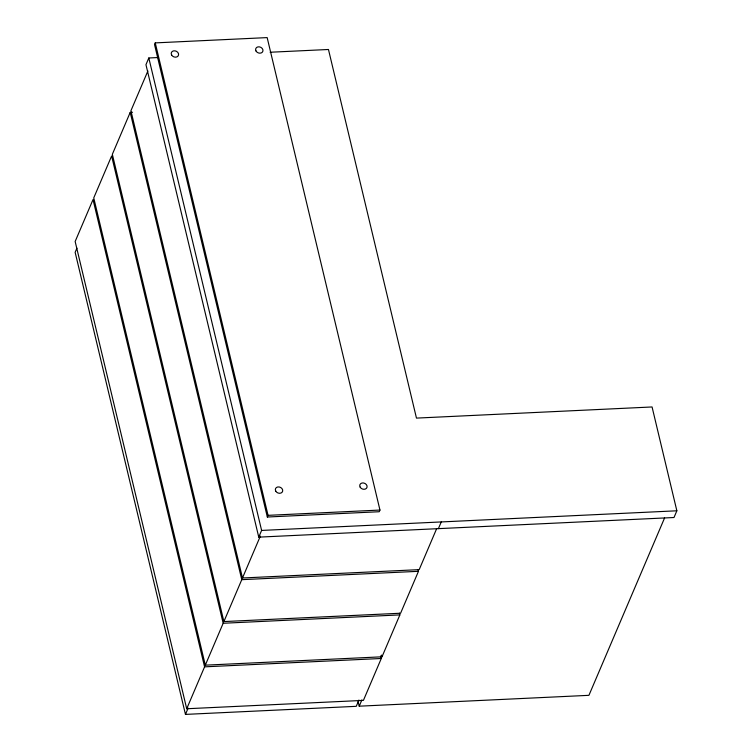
<?xml version="1.0" encoding="UTF-8"?>
<svg xmlns="http://www.w3.org/2000/svg" width="752" height="752" viewBox="0 0 752 752"><rect width="100%" height="100%" fill="white"/><g stroke="black" fill="none" stroke-linecap="round" stroke-linejoin="round"><path stroke-width="1.13" d="M158.146 57.537L148.811 57.979L145.954 64.681L258.754 537.135L673.999 517.508L676.856 510.796L652.069 406.964L416.467 418.103L328.464 49.482L270.137 52.245M155.25 42.892L154.536 44.565L267.336 517.019L379.243 511.727L379.957 510.053L267.157 37.6L155.25 42.892L268.05 515.346L267.336 517.019M132.549 112.292L130.209 112.405L112.339 154.32L223.889 621.575L400.59 613.228L418.469 571.313L418.056 569.584M147.89 70.97L130.923 110.732L242.482 577.987L419.184 569.64L436.602 528.797M76.93 248.141L75.144 252.334L185.462 714.4L356.269 706.325L358.948 700.037M258.754 537.135L261.611 530.433L148.811 57.979M186.712 708.751L204.582 666.845L93.032 199.581L75.153 241.495L186.712 708.751L363.413 700.394L381.283 658.489L380.672 655.894M205.305 665.163L223.175 623.258L111.625 155.993L93.746 197.908L205.305 665.163L382.007 656.806L399.876 614.901L399.462 613.171M223.889 621.575L241.768 579.67L130.209 112.405M242.482 577.987L260.361 536.082M185.462 714.4L188.141 708.111M664.58 517.968L588.929 695.327L359.212 706.184L361.9 699.896M438.397 528.647L441.255 521.935M268.05 515.346L379.957 510.053M261.611 530.433L676.856 510.796M241.768 579.67L418.469 571.313M223.175 623.258L399.876 614.901M204.582 666.845L381.283 658.489M381.593 655.077L382.007 656.806M358.131 701.625L359.212 706.184M256 50.986A3.798 3.074 23.1 0 0 262.392 52.132A3.798 3.074 23.1 0 0 259.496 46.878A3.798 3.074 23.1 0 0 256 50.986M360.123 487.099A3.798 3.074 23.1 0 0 366.515 488.245A3.798 3.074 23.1 0 0 363.62 482.991A3.798 3.074 23.1 0 0 360.123 487.099M275.73 491.094A3.798 3.074 23.1 0 0 282.122 492.231A3.798 3.074 23.1 0 0 279.227 486.976A3.798 3.074 23.1 0 0 275.73 491.094M171.616 54.981A3.798 3.074 23.1 0 0 178.008 56.118A3.798 3.074 23.1 0 0 175.113 50.863A3.798 3.074 23.1 0 0 171.616 54.981"/></g></svg>
